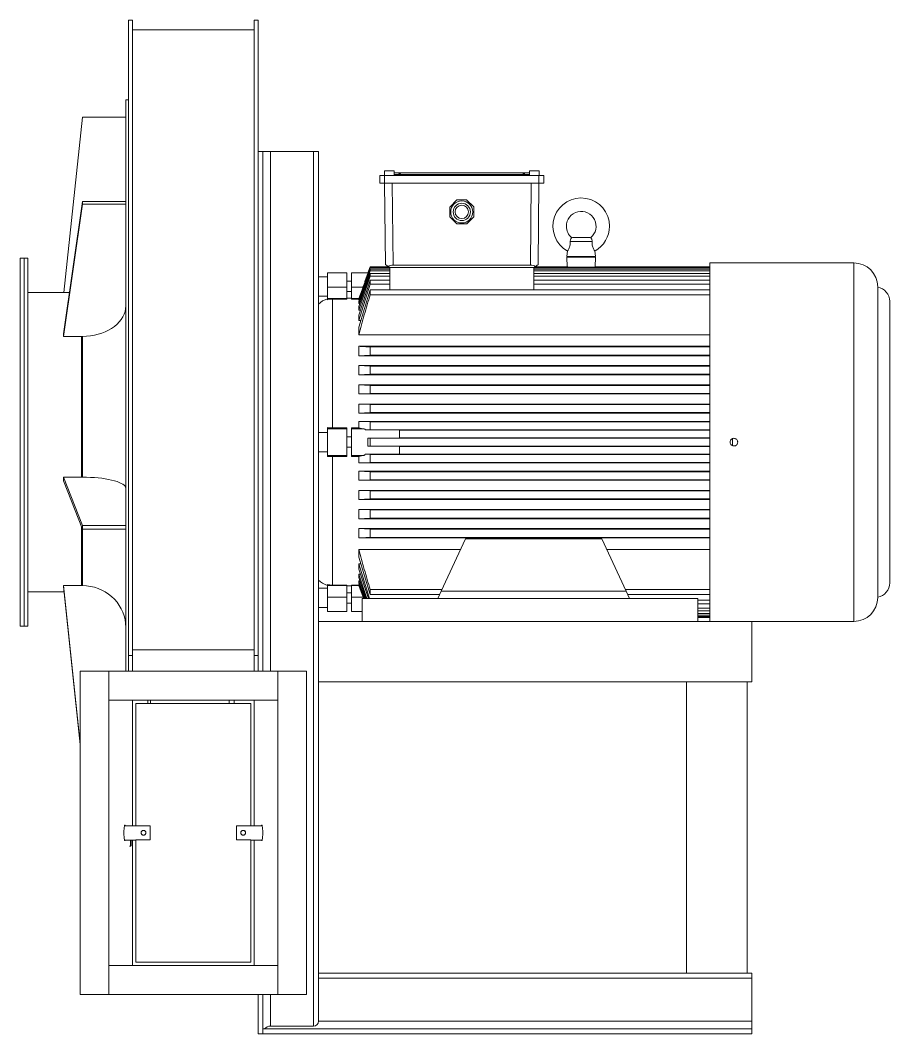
# Model space of a CAD drawing. Header units: millimetres. Extents: x 34 to 332, y 38 to 228.
# Drawn here: x 258.5 to 303.8, y 175.1 to 227.9 of the extents above; entities that cross this region are included whole.
import ezdxf

# ---------------------------------------------------------------- set-up
doc = ezdxf.new("R2010")
doc.units = ezdxf.units.MM

msp = doc.modelspace()

# ---------------------------------------------------------------- linework, layer by layer
at = {"color": 7, "linetype": 'Continuous', "lineweight": 15}
for p, q in [((264.329, 227.917), (264.129, 227.917)), ((264.129, 194.784), (264.129, 227.917)), ((264.329, 194.784), (264.329, 227.917)), ((270.879, 227.917), (270.679, 227.917)), ((270.679, 194.784), (270.679, 227.917)), ((270.879, 194.784), (270.879, 227.917)), ((264.329, 227.417), (270.679, 227.417)), ((264.129, 223.767), (263.979, 223.767)), ((263.979, 223.767), (263.979, 221.376)), ((260.758, 213.717), (261.729, 222.869)), ((263.979, 222.869), (261.729, 222.869)), ((263.979, 221.376), (263.979, 193.967)), ((270.879, 221.067), (271.129, 221.067)), ((271.129, 221.067), (271.129, 193.967)), ((271.129, 221.067), (271.529, 221.067)), ((271.529, 221.067), (273.779, 221.067)), ((273.779, 221.067), (273.779, 175.467)), ((273.779, 221.067), (274.029, 221.067)), ((274.029, 221.067), (274.029, 178.071)), ((277.478, 220.067), (277.478, 219.817)), ((277.478, 220.067), (277.728, 220.067)), ((277.728, 220.067), (277.978, 220.067)), ((277.978, 219.817), (277.978, 220.067)), ((277.978, 220.067), (277.982, 220.067)), ((277.982, 219.967), (277.982, 220.067)), ((277.982, 219.967), (278.32, 219.967)), ((278.292, 219.867), (278.226, 219.867)), ((278.226, 219.867), (278.226, 219.817)), ((278.292, 219.867), (278.292, 219.817)), ((284.716, 219.867), (278.292, 219.867)), ((278.32, 219.967), (284.687, 219.967)), ((284.687, 219.967), (285.029, 219.967)), ((284.716, 219.867), (284.716, 219.817)), ((284.782, 219.867), (284.716, 219.867)), ((284.782, 219.867), (284.782, 219.817)), ((285.029, 220.067), (285.029, 219.967)), ((285.029, 220.067), (285.037, 220.067)), ((285.037, 220.067), (285.037, 219.817)), ((285.037, 220.067), (285.287, 220.067)), ((285.287, 220.067), (285.537, 220.067)), ((285.537, 219.817), (285.537, 220.067)), ((277.231, 219.817), (277.231, 219.417)), ((277.231, 219.817), (277.481, 219.817)), ((277.231, 219.417), (277.481, 219.417)), ((277.481, 219.817), (277.481, 219.417)), ((277.481, 219.817), (285.528, 219.817)), ((277.481, 219.417), (285.528, 219.417)), ((277.518, 215.167), (277.481, 219.417)), ((277.881, 219.417), (277.918, 215.145)), ((285.091, 215.145), (285.128, 219.417)), ((285.528, 219.417), (285.491, 215.167)), ((285.528, 219.817), (285.528, 219.417)), ((285.528, 219.817), (285.778, 219.817)), ((285.528, 219.417), (285.778, 219.417)), ((285.778, 219.817), (285.778, 219.417)), ((261.729, 218.469), (260.729, 211.574)), ((260.729, 211.433), (261.729, 218.327)), ((261.729, 218.469), (261.729, 218.327)), ((263.979, 218.469), (261.729, 218.469)), ((263.979, 218.327), (261.729, 218.327)), ((281.24, 218.546), (280.877, 218.177)), ((281.758, 218.551), (281.24, 218.546)), ((282.127, 218.188), (281.758, 218.551)), ((280.877, 218.177), (280.882, 217.659)), ((282.132, 217.67), (282.127, 218.188)), ((274.029, 217.117), (274.029, 217.317)), ((280.882, 217.659), (281.251, 217.296)), ((281.251, 217.296), (281.769, 217.301)), ((281.769, 217.301), (282.132, 217.67)), ((288.302, 216.373), (287.162, 216.373)), ((287.326, 216.592), (287.378, 216.592)), ((287.378, 216.592), (288.138, 216.592)), ((287.018, 215.889), (286.982, 215.592)), ((288.482, 215.592), (288.445, 215.89)), ((258.679, 215.517), (258.479, 215.517)), ((258.479, 203.387), (258.479, 215.517)), ((258.879, 215.517), (258.679, 215.517)), ((258.679, 203.387), (258.679, 215.517)), ((258.679, 215.517), (258.679, 196.317)), ((258.879, 215.517), (258.879, 196.317)), ((277.54, 215.167), (277.518, 215.167)), ((277.918, 215.145), (285.091, 215.145)), ((285.491, 215.167), (285.469, 215.167)), ((286.982, 215.592), (287.732, 215.592)), ((286.982, 215.567), (286.999, 215.067)), ((286.982, 215.567), (287.732, 215.567)), ((287.332, 215.592), (287.332, 215.567)), ((287.732, 215.592), (288.482, 215.592)), ((287.732, 215.567), (288.482, 215.567)), ((288.132, 215.567), (288.132, 215.592)), ((288.464, 215.067), (288.482, 215.567)), ((295.494, 215.267), (294.444, 215.267)), ((294.444, 205.917), (294.444, 215.267)), ((295.694, 215.265), (295.704, 215.265)), ((301.944, 215.267), (295.891, 215.267)), ((275.504, 214.743), (274.504, 214.743)), ((274.504, 214.006), (274.504, 214.743)), ((275.504, 214.006), (275.504, 214.743)), ((276.61, 214.743), (275.754, 214.743)), ((275.754, 214.743), (275.754, 214.006)), ((276.129, 213.339), (276.728, 215.006)), ((276.129, 213.262), (276.728, 214.937)), ((276.129, 213.15), (276.728, 214.855)), ((276.129, 212.983), (276.728, 214.708)), ((276.129, 212.797), (276.728, 214.575)), ((276.473, 214.339), (276.728, 215.045)), ((276.6, 214.711), (276.728, 215.065)), ((276.6, 214.711), (276.608, 214.711)), ((276.728, 215.067), (276.61, 214.741)), ((277.683, 215.067), (276.728, 215.067)), ((276.728, 215.067), (276.728, 215.065)), ((276.728, 215.065), (277.686, 215.065)), ((276.728, 215.045), (276.728, 215.006)), ((276.728, 215.045), (277.715, 215.045)), ((276.728, 215.006), (277.754, 215.006)), ((276.728, 214.937), (276.728, 214.855)), ((276.728, 214.937), (277.754, 214.937)), ((276.728, 214.855), (277.754, 214.855)), ((276.728, 214.708), (276.728, 214.575)), ((276.728, 214.708), (277.754, 214.708)), ((276.728, 214.575), (277.754, 214.575)), ((277.754, 215.017), (277.664, 215.08)), ((285.254, 215.017), (277.754, 215.017)), ((277.754, 215.017), (277.754, 213.864)), ((285.344, 215.08), (285.254, 215.017)), ((285.254, 215.017), (285.254, 213.864)), ((285.254, 215.006), (294.444, 215.006)), ((285.254, 214.937), (294.444, 214.937)), ((285.254, 214.855), (294.444, 214.855)), ((285.254, 214.708), (294.444, 214.708)), ((285.254, 214.575), (294.444, 214.575)), ((285.293, 215.045), (287.386, 215.045)), ((285.322, 215.065), (287.028, 215.065)), ((287.001, 215.067), (285.326, 215.067)), ((287.028, 215.065), (287.029, 215.045)), ((288.077, 215.045), (294.444, 215.045)), ((288.434, 215.045), (288.435, 215.065)), ((288.435, 215.065), (294.444, 215.065)), ((294.444, 215.067), (288.462, 215.067)), ((274.504, 214.533), (274.029, 214.533)), ((275.754, 214.312), (275.504, 214.312)), ((276.129, 212.544), (276.728, 214.356)), ((276.129, 212.267), (276.728, 214.163)), ((276.728, 214.356), (276.728, 214.163)), ((276.728, 214.356), (277.754, 214.356)), ((276.728, 214.163), (277.754, 214.163)), ((285.254, 214.356), (294.444, 214.356)), ((285.254, 214.163), (294.444, 214.163)), ((261.04, 213.717), (258.879, 213.717)), ((274.029, 213.533), (274.504, 213.533)), ((275.504, 214.006), (274.504, 214.006)), ((274.504, 213.401), (274.504, 214.006)), ((275.504, 213.401), (275.504, 214.006)), ((275.504, 213.773), (275.754, 213.773)), ((276.354, 214.006), (275.754, 214.006)), ((275.754, 214.006), (275.754, 213.401)), ((276.129, 211.911), (276.728, 213.864)), ((276.354, 214.006), (276.137, 213.401)), ((276.728, 213.864), (276.728, 213.602)), ((276.728, 213.864), (277.754, 213.864)), ((276.728, 213.602), (294.444, 213.602)), ((277.754, 213.864), (285.254, 213.864)), ((285.254, 213.864), (294.444, 213.864)), ((303.194, 197.817), (303.194, 214.017)), ((274.504, 213.347), (274.504, 213.401)), ((275.504, 213.401), (274.504, 213.401)), ((274.504, 213.347), (274.754, 213.38)), ((274.754, 213.38), (274.754, 206.67)), ((274.754, 213.38), (275.504, 213.38)), ((275.754, 213.417), (275.504, 213.417)), ((275.504, 213.38), (275.504, 213.401)), ((275.754, 213.401), (275.754, 213.38)), ((276.137, 213.401), (275.754, 213.401)), ((276.129, 213.38), (275.754, 213.38)), ((276.137, 213.401), (276.129, 213.38)), ((276.129, 213.38), (276.129, 213.339)), ((276.129, 213.339), (276.157, 213.339)), ((276.129, 213.262), (276.129, 213.15)), ((276.129, 213.15), (276.187, 213.15)), ((303.821, 198.574), (303.821, 213.261)), ((276.129, 212.983), (276.129, 212.797)), ((276.129, 212.797), (276.213, 212.797)), ((276.129, 212.544), (276.129, 212.267)), ((276.129, 212.267), (276.238, 212.267)), ((260.729, 211.574), (260.729, 211.433)), ((261.729, 211.433), (260.729, 211.433)), ((261.679, 211.433), (261.679, 204.092)), ((276.129, 211.911), (276.129, 211.51)), ((276.129, 211.51), (294.444, 211.51)), ((276.129, 210.426), (276.129, 210.914)), ((276.129, 210.914), (294.444, 210.914)), ((276.728, 210.454), (276.728, 210.885)), ((276.728, 210.885), (294.444, 210.885)), ((276.129, 210.426), (276.728, 210.454)), ((276.129, 210.426), (294.444, 210.426)), ((276.728, 210.454), (294.444, 210.454)), ((276.129, 209.429), (276.129, 209.91)), ((276.129, 209.91), (276.728, 209.883)), ((276.129, 209.91), (294.444, 209.91)), ((276.728, 209.455), (276.728, 209.883)), ((276.728, 209.883), (294.444, 209.883)), ((276.129, 209.429), (276.728, 209.455)), ((276.129, 209.429), (294.444, 209.429)), ((276.728, 209.455), (294.444, 209.455)), ((276.129, 208.433), (276.129, 208.904)), ((276.129, 208.904), (276.728, 208.879)), ((276.129, 208.904), (294.444, 208.904)), ((276.728, 208.458), (276.728, 208.879)), ((276.728, 208.879), (294.444, 208.879)), ((276.129, 208.433), (276.728, 208.458)), ((276.129, 208.433), (294.444, 208.433)), ((276.728, 208.458), (294.444, 208.458)), ((276.129, 207.434), (276.129, 207.903)), ((276.129, 207.903), (276.728, 207.879)), ((276.129, 207.903), (294.444, 207.903)), ((276.728, 207.457), (276.728, 207.879)), ((276.728, 207.879), (294.444, 207.879)), ((276.129, 207.434), (276.728, 207.457)), ((276.129, 207.434), (294.444, 207.434)), ((276.728, 207.457), (294.444, 207.457)), ((274.754, 206.67), (274.504, 206.674)), ((274.504, 206.667), (274.504, 206.674)), ((275.504, 206.667), (274.504, 206.667)), ((274.504, 206.618), (274.504, 206.667)), ((275.504, 206.67), (274.754, 206.67)), ((275.504, 206.667), (275.504, 206.67)), ((275.504, 206.618), (275.504, 206.667)), ((275.754, 206.67), (276.129, 206.67)), ((275.754, 206.67), (275.754, 206.667)), ((276.137, 206.667), (275.754, 206.667)), ((275.754, 206.667), (275.754, 206.618)), ((276.129, 206.67), (276.129, 206.997)), ((276.129, 206.997), (276.728, 206.973)), ((276.129, 206.997), (294.444, 206.997)), ((276.129, 206.67), (276.137, 206.667)), ((276.137, 206.667), (276.35, 206.618)), ((276.728, 206.562), (276.728, 206.973)), ((276.728, 206.973), (294.444, 206.973)), ((274.504, 206.417), (274.029, 206.417)), ((275.504, 206.618), (274.504, 206.618)), ((274.504, 205.216), (274.504, 206.618)), ((275.504, 205.216), (275.504, 206.618)), ((275.754, 206.187), (275.504, 206.187)), ((276.367, 206.618), (275.754, 206.618)), ((275.754, 206.618), (275.754, 205.216)), ((276.473, 206.552), (276.728, 206.562)), ((278.254, 206.552), (276.473, 206.552)), ((276.6, 206.127), (276.728, 206.122)), ((278.254, 206.127), (276.6, 206.127)), ((276.728, 206.562), (294.444, 206.562)), ((276.728, 206.122), (276.728, 205.713)), ((276.728, 206.122), (294.444, 206.122)), ((278.254, 206.552), (278.254, 206.127)), ((278.254, 206.539), (294.444, 206.539)), ((278.254, 206.145), (294.444, 206.145)), ((275.504, 205.648), (275.754, 205.648)), ((276.6, 205.708), (276.728, 205.713)), ((278.254, 205.708), (276.6, 205.708)), ((276.728, 205.713), (294.444, 205.713)), ((278.254, 205.708), (278.254, 205.282)), ((278.254, 205.689), (294.444, 205.689)), ((294.444, 196.567), (294.444, 205.917)), ((295.629, 206.107), (295.629, 205.728)), ((274.029, 205.417), (274.504, 205.417)), ((274.504, 205.216), (275.504, 205.216)), ((274.504, 205.167), (274.504, 205.216)), ((275.504, 205.167), (274.504, 205.167)), ((274.504, 205.161), (274.504, 205.167)), ((274.504, 205.161), (274.754, 205.165)), ((274.754, 205.165), (274.754, 198.455)), ((274.754, 205.165), (275.504, 205.165)), ((275.504, 205.167), (275.504, 205.216)), ((275.504, 205.165), (275.504, 205.167)), ((275.754, 205.216), (276.367, 205.216)), ((275.754, 205.216), (275.754, 205.167)), ((276.137, 205.167), (275.754, 205.167)), ((275.754, 205.167), (275.754, 205.165)), ((276.129, 205.165), (275.754, 205.165)), ((276.137, 205.167), (276.129, 205.165)), ((276.129, 205.165), (276.129, 204.838)), ((276.35, 205.216), (276.137, 205.167)), ((276.473, 205.282), (276.728, 205.273)), ((278.254, 205.282), (276.473, 205.282)), ((276.728, 205.273), (276.728, 204.862)), ((276.728, 205.273), (294.444, 205.273)), ((278.254, 205.296), (294.444, 205.296)), ((276.129, 204.838), (276.728, 204.862)), ((276.129, 204.838), (294.444, 204.838)), ((276.728, 204.862), (294.444, 204.862)), ((261.729, 201.568), (260.729, 204.092)), ((261.729, 204.092), (260.729, 204.092)), ((260.729, 204.092), (260.729, 203.899)), ((276.129, 204.401), (276.728, 204.377)), ((276.129, 204.401), (294.444, 204.401)), ((276.129, 204.401), (276.129, 203.932)), ((276.728, 204.377), (294.444, 204.377)), ((276.728, 204.377), (276.728, 203.956)), ((260.729, 203.899), (261.729, 201.375)), ((276.129, 203.932), (276.728, 203.956)), ((276.129, 203.932), (294.444, 203.932)), ((276.728, 203.956), (294.444, 203.956)), ((258.479, 196.317), (258.479, 203.387)), ((258.679, 196.317), (258.679, 203.387)), ((276.129, 203.402), (276.728, 203.377)), ((276.129, 203.402), (276.129, 202.931)), ((276.129, 203.402), (294.444, 203.402)), ((276.129, 202.931), (276.728, 202.956)), ((276.728, 203.377), (276.728, 202.956)), ((276.728, 203.377), (294.444, 203.377)), ((276.728, 202.956), (294.444, 202.956)), ((276.129, 202.931), (294.444, 202.931)), ((276.129, 202.406), (276.728, 202.38)), ((276.129, 202.406), (276.129, 201.925)), ((276.129, 202.406), (294.444, 202.406)), ((276.129, 201.925), (276.728, 201.952)), ((276.129, 201.925), (294.444, 201.925)), ((276.728, 202.38), (276.728, 201.952)), ((276.728, 202.38), (294.444, 202.38)), ((276.728, 201.952), (294.444, 201.952)), ((261.679, 201.501), (261.679, 198.435)), ((263.979, 201.568), (261.729, 201.568)), ((261.729, 201.568), (261.729, 201.375)), ((263.979, 201.375), (261.729, 201.375)), ((276.129, 201.409), (276.728, 201.381)), ((276.129, 201.409), (276.129, 200.92)), ((276.129, 201.409), (294.444, 201.409)), ((276.728, 201.381), (276.728, 200.95)), ((276.728, 201.381), (294.444, 201.381)), ((276.129, 200.92), (294.444, 200.92)), ((276.728, 200.95), (294.444, 200.95)), ((280.429, 198.141), (281.7, 200.867)), ((281.7, 200.867), (288.809, 200.867)), ((290.08, 198.141), (288.809, 200.867)), ((276.129, 200.324), (281.447, 200.324)), ((276.129, 199.924), (276.129, 200.324)), ((289.062, 200.324), (294.444, 200.324)), ((276.129, 199.924), (276.728, 197.971)), ((276.129, 199.568), (276.238, 199.568)), ((276.129, 199.29), (276.129, 199.568)), ((276.129, 199.568), (276.698, 197.767)), ((276.129, 199.29), (276.633, 197.767)), ((276.129, 199.038), (276.213, 199.038)), ((276.129, 198.852), (276.129, 199.038)), ((276.129, 199.038), (276.557, 197.767)), ((276.129, 198.852), (276.506, 197.767)), ((260.729, 198.435), (260.729, 198.383)), ((261.604, 190.194), (260.729, 198.435)), ((261.729, 198.435), (260.729, 198.435)), ((260.729, 198.383), (261.604, 190.143)), ((274.504, 198.302), (274.029, 198.302)), ((274.754, 198.455), (274.504, 198.488)), ((274.504, 198.434), (274.504, 198.488)), ((275.504, 198.434), (274.504, 198.434)), ((274.504, 197.829), (274.504, 198.434)), ((275.504, 198.455), (274.754, 198.455)), ((275.504, 198.434), (275.504, 198.455)), ((275.504, 197.829), (275.504, 198.434)), ((275.504, 198.417), (275.754, 198.417)), ((275.754, 198.455), (276.129, 198.455)), ((275.754, 198.455), (275.754, 198.434)), ((276.137, 198.434), (275.754, 198.434)), ((275.754, 198.434), (275.754, 197.829)), ((276.129, 198.685), (276.187, 198.685)), ((276.129, 198.572), (276.129, 198.685)), ((276.129, 198.685), (276.452, 197.767)), ((276.129, 198.572), (276.417, 197.767)), ((276.129, 198.495), (276.157, 198.495)), ((276.129, 198.455), (276.129, 198.495)), ((276.129, 198.495), (276.391, 197.767)), ((276.129, 198.455), (276.137, 198.434)), ((276.137, 198.434), (276.354, 197.829)), ((276.728, 197.971), (276.728, 198.233)), ((276.728, 198.233), (280.472, 198.233)), ((290.037, 198.233), (294.444, 198.233)), ((258.879, 198.117), (260.758, 198.117)), ((275.504, 197.829), (274.504, 197.829)), ((274.504, 197.091), (274.504, 197.829)), ((275.754, 198.062), (275.504, 198.062)), ((275.504, 197.091), (275.504, 197.829)), ((276.354, 197.829), (275.754, 197.829)), ((275.754, 197.829), (275.754, 197.091)), ((276.309, 196.567), (276.309, 197.767)), ((293.81, 197.767), (276.309, 197.767)), ((276.354, 197.829), (276.376, 197.767)), ((276.728, 197.971), (280.349, 197.971)), ((280.254, 197.767), (280.429, 198.141)), ((280.429, 198.141), (290.08, 198.141)), ((290.254, 197.767), (290.08, 198.141)), ((290.159, 197.971), (294.444, 197.971)), ((293.81, 196.567), (293.81, 197.767)), ((293.81, 197.671), (294.444, 197.671)), ((274.029, 197.302), (274.504, 197.302)), ((275.504, 197.523), (275.754, 197.523)), ((293.81, 197.479), (294.444, 197.479)), ((293.81, 197.26), (294.444, 197.26)), ((274.504, 197.091), (275.504, 197.091)), ((275.754, 197.091), (276.309, 197.091)), ((293.81, 197.127), (294.444, 197.127)), ((293.81, 196.98), (294.444, 196.98)), ((293.81, 196.898), (294.444, 196.898)), ((293.81, 196.828), (294.444, 196.828)), ((293.81, 196.79), (294.444, 196.79)), ((293.81, 196.77), (294.444, 196.77)), ((293.81, 196.767), (294.444, 196.767)), ((258.479, 196.317), (258.679, 196.317)), ((258.679, 196.317), (258.879, 196.317)), ((296.629, 196.567), (274.029, 196.567)), ((295.694, 196.57), (295.683, 196.569)), ((296.629, 196.567), (301.944, 196.567)), ((296.629, 193.417), (296.629, 196.567)), ((264.329, 195.092), (270.679, 195.092)), ((264.329, 194.784), (264.129, 194.784)), ((264.129, 193.967), (264.129, 194.784)), ((264.329, 193.967), (264.329, 194.784)), ((270.879, 194.784), (270.679, 194.784)), ((270.679, 193.967), (270.679, 194.784)), ((270.879, 193.967), (270.879, 194.784)), ((261.604, 177.117), (261.604, 193.967)), ((261.604, 193.967), (263.104, 193.967)), ((263.104, 192.467), (263.104, 193.967)), ((263.104, 193.967), (271.904, 193.967)), ((263.104, 193.967), (263.104, 177.117)), ((271.904, 193.967), (271.904, 192.467)), ((271.904, 177.117), (271.904, 193.967)), ((271.904, 193.967), (273.404, 193.967)), ((273.404, 193.967), (273.404, 177.117)), ((296.629, 193.417), (274.029, 193.417)), ((293.229, 193.417), (293.229, 178.217)), ((296.379, 193.417), (296.379, 178.217)), ((271.904, 192.467), (263.104, 192.467)), ((264.329, 185.917), (264.329, 192.467)), ((265.129, 192.467), (265.129, 192.293)), ((265.279, 192.467), (265.279, 192.293)), ((269.379, 192.293), (269.379, 192.467)), ((269.629, 192.293), (269.629, 192.467)), ((270.679, 192.467), (270.679, 185.917)), ((264.504, 192.293), (270.504, 192.293)), ((264.504, 185.911), (264.504, 192.293)), ((270.504, 192.293), (270.504, 185.911)), ((264.504, 185.917), (263.915, 185.917)), ((263.93, 185.942), (263.933, 185.942)), ((264.504, 185.911), (264.504, 185.905)), ((265.254, 185.905), (264.504, 185.905)), ((265.029, 185.538), (265.025, 185.567)), ((265.254, 185.905), (265.254, 185.182)), ((269.754, 185.182), (269.754, 185.905)), ((270.504, 185.905), (269.754, 185.905)), ((271.094, 185.917), (270.504, 185.917)), ((270.504, 185.905), (270.504, 185.911)), ((271.078, 185.942), (271.075, 185.942)), ((263.915, 185.167), (264.504, 185.167)), ((263.933, 185.143), (263.93, 185.143)), ((264.22, 185.108), (264.22, 185.167)), ((264.22, 184.842), (264.22, 185.108)), ((264.254, 185.097), (264.254, 185.167)), ((264.254, 184.877), (264.254, 185.097)), ((264.329, 178.617), (264.329, 185.167)), ((264.504, 185.182), (265.254, 185.182)), ((264.504, 185.182), (264.504, 185.176)), ((264.504, 178.794), (264.504, 185.176)), ((269.754, 185.182), (270.504, 185.182)), ((270.504, 185.176), (270.504, 185.182)), ((270.504, 185.176), (270.504, 178.794)), ((270.504, 185.167), (271.094, 185.167)), ((270.679, 185.167), (270.679, 178.617)), ((271.075, 185.143), (271.078, 185.143)), ((264.173, 184.842), (264.22, 184.842)), ((264.22, 184.842), (264.254, 184.877)), ((270.504, 178.794), (264.504, 178.794)), ((264.504, 178.794), (264.504, 178.792)), ((270.504, 178.792), (264.504, 178.792)), ((270.504, 178.794), (270.504, 178.792)), ((263.104, 177.117), (263.104, 178.617)), ((263.104, 178.617), (271.904, 178.617)), ((271.904, 178.617), (271.904, 177.117)), ((296.629, 178.217), (274.029, 178.217)), ((296.629, 178.217), (296.629, 177.967)), ((274.029, 177.967), (274.029, 175.717)), ((296.629, 177.967), (296.629, 175.717)), ((263.104, 177.117), (261.604, 177.117)), ((271.904, 177.117), (263.104, 177.117)), ((270.879, 177.117), (270.879, 175.067)), ((271.129, 177.117), (271.129, 175.171)), ((273.404, 177.117), (271.904, 177.117)), ((271.529, 175.467), (273.779, 175.467)), ((296.629, 175.717), (296.629, 175.317)), ((270.879, 175.067), (271.129, 175.067)), ((296.629, 175.317), (271.129, 175.317)), ((296.629, 175.067), (271.129, 175.067)), ((296.629, 175.317), (296.629, 175.067))]:
    msp.add_line(p, q, dxfattribs=at)
at = {"color": 8, "linetype": 'Continuous', "lineweight": 15}
for p, q in [((271.529, 221.067), (271.529, 193.967)), ((278.226, 219.867), (277.978, 219.867)), ((285.037, 219.867), (284.782, 219.867)), ((301.944, 205.917), (301.944, 215.267)), ((261.729, 204.092), (261.729, 211.433)), ((301.944, 196.567), (301.944, 205.917)), ((261.729, 198.435), (261.729, 201.375)), ((264.327, 185.917), (264.327, 192.467)), ((270.682, 192.467), (270.682, 185.917)), ((264.327, 178.617), (264.327, 185.167)), ((270.682, 185.167), (270.682, 178.617)), ((296.629, 177.967), (274.029, 177.967)), ((271.529, 177.117), (271.529, 175.467)), ((296.629, 175.717), (274.029, 175.717))]:
    msp.add_line(p, q, dxfattribs=at)
at = {"color": 7, "linetype": 'Continuous', "lineweight": 15, "flags": 128}
for points in [[(277.664, 215.08), (277.612, 215.117), (277.57, 215.146), (277.54, 215.167)], [(285.469, 215.167), (285.438, 215.146), (285.396, 215.117), (285.344, 215.08)], [(263.979, 213.024), (263.97, 212.877), (263.941, 212.731), (263.893, 212.588), (263.827, 212.449), (263.743, 212.315), (263.642, 212.186), (263.525, 212.065), (263.392, 211.952), (263.245, 211.848), (263.085, 211.754), (262.914, 211.671), (262.732, 211.6), (262.542, 211.54), (262.345, 211.494), (262.143, 211.46), (261.937, 211.44), (261.729, 211.433)], [(261.729, 204.092), (261.937, 204.089), (262.143, 204.082), (262.345, 204.07), (262.542, 204.052), (262.732, 204.031), (262.914, 204.005), (263.085, 203.974), (263.245, 203.94), (263.392, 203.902), (263.525, 203.86), (263.642, 203.816), (263.743, 203.769), (263.827, 203.72), (263.893, 203.669), (263.941, 203.616), (263.97, 203.563), (263.979, 203.509)], [(261.729, 198.435), (261.937, 198.426), (262.143, 198.398), (262.345, 198.352), (262.542, 198.288), (262.732, 198.207), (262.914, 198.109), (263.085, 197.996), (263.245, 197.868), (263.392, 197.726), (263.525, 197.571), (263.642, 197.406), (263.743, 197.23), (263.827, 197.047), (263.893, 196.856), (263.941, 196.661), (263.97, 196.462), (263.979, 196.262)]]:
    msp.add_lwpolyline(points, dxfattribs=at)
at = {"color": 7, "linetype": 'Continuous', "lineweight": 15}
for radius in [0.575, 0.45, 0.35]:
    msp.add_circle((281.504, 217.924), radius, dxfattribs=at)
for centre, radius, start, end in [((287.732, 217.176), 1.475, 0, 241.0653), ((287.732, 217.176), 0.775, 309.4885, 180), ((287.732, 217.176), 0.775, 180, 230.4771), ((287.732, 217.176), 1.475, 298.916, 0), ((287.326, 216.342), 0.25, 90, 111.1002), ((288.138, 216.342), 0.25, 68.8347, 90), ((301.944, 214.017), 1.25, 0, 90), ((303.071, 213.261), 0.75, 0, 80.568), ((274.754, 212.417), 1, 104.4775, 136.4688), ((274.754, 199.417), 1, 223.5312, 255.5225), ((303.071, 198.574), 0.75, 279.432, 0), ((301.944, 197.817), 1.25, 270, 0), ((264.904, 185.543), 0.125, 0.0025, 179.9975), ((264.904, 185.543), 0.125, 0.0026, 179.9974), ((264.904, 185.541), 0.125, 89.9975, 179.9991), ((264.904, 185.541), 0.125, 0.002, 90.0014), ((270.104, 185.543), 0.125, 89.9984, 179.9982), ((270.104, 185.541), 0.125, 0.0024, 179.9976), ((270.104, 185.543), 0.125, 66.7934, 111), ((270.104, 185.543), 0.125, 0.0018, 90.0013), ((273.779, 178.071), 0.25, 348.0471, 0), ((273.779, 177.967), 0.25, 0, 11.9529), ((271.529, 175.067), 0.4, 90, 141.3178), ((273.779, 175.717), 0.25, 270, 360), ((270.879, 175.171), 0.25, 348.0471, 0), ((270.879, 175.067), 0.25, 0, 11.9529)]:
    msp.add_arc(centre, radius, start, end, dxfattribs=at)
for centre, major_axis, ratio, start_param, end_param in [((277.921, 214.863), (0.4, -0.003), 0.704458, 1.583153, 2.272267), ((285.088, 214.863), (0.4, 0.003), 0.704458, 0.869325, 1.55844), ((263.932, 185.542), (0, 0.4), 0.122785, 6.252713, 9.45525), ((263.935, 185.542), (0, 0.4), 0.122785, 5.927764, 6.313657), ((271.074, 185.542), (0, 0.4), 0.122785, 6.252713, 6.638607), ((271.077, 185.542), (0, 0.4), 0.122785, 3.111121, 6.313657), ((263.935, 185.542), (0, 0.4), 0.122785, 3.111121, 3.497014), ((271.074, 185.542), (0, 0.4), 0.122785, 2.786171, 3.172065)]:
    msp.add_ellipse(centre, major_axis=major_axis, ratio=ratio, start_param=start_param, end_param=end_param, dxfattribs=at)
for points, knots in [([(278.226, 219.867), (278.227, 219.874), (278.228, 219.891), (278.237, 219.916), (278.255, 219.942), (278.284, 219.962), (278.308, 219.967), (278.32, 219.967), (278.32, 219.967)], [0, 0, 0, 0, 0.1335042, 0.3052154, 0.5018838, 0.7417148, 0.997125, 1, 1, 1, 1]), ([(278.292, 219.867), (278.292, 219.874), (278.293, 219.891), (278.295, 219.916), (278.301, 219.942), (278.308, 219.958), (278.315, 219.966), (278.319, 219.967), (278.32, 219.967), (278.32, 219.967)], [0, 0, 0, 0, 0.133117, 0.304483, 0.501048, 0.740929, 0.86669, 0.997133, 1, 1, 1, 1]), ([(284.716, 219.867), (284.716, 219.875), (284.716, 219.891), (284.713, 219.916), (284.707, 219.942), (284.7, 219.958), (284.693, 219.966), (284.689, 219.967), (284.687, 219.967), (284.687, 219.967)], [0, 0, 0, 0, 0.135361, 0.30578, 0.501945, 0.742901, 0.86773, 0.997149, 1, 1, 1, 1]), ([(284.782, 219.867), (284.782, 219.875), (284.781, 219.891), (284.771, 219.916), (284.753, 219.942), (284.724, 219.962), (284.7, 219.967), (284.687, 219.967), (284.687, 219.967)], [0, 0, 0, 0, 0.135758, 0.306517, 0.502767, 0.743657, 0.997129, 1, 1, 1, 1]), ([(287.162, 216.373), (287.162, 216.36), (287.164, 216.307), (287.159, 216.209), (287.13, 216.091), (287.088, 215.997), (287.05, 215.931), (287.022, 215.891), (287.02, 215.889), (287.02, 215.888)], [0, 0, 0, 0, 0.0571179, 0.2312561, 0.4068252, 0.5589914, 0.7100736, 0.8706435, 1, 1, 1, 1]), ([(287.162, 216.373), (287.162, 216.4), (287.164, 216.454), (287.188, 216.518), (287.215, 216.559), (287.239, 216.577), (287.237, 216.575), (287.236, 216.574)], [0, 0, 0, 0, 0.208174, 0.416352, 0.626142, 0.861819, 1, 1, 1, 1]), ([(288.227, 216.574), (288.227, 216.575), (288.224, 216.577), (288.252, 216.555), (288.282, 216.504), (288.302, 216.438), (288.302, 216.391), (288.302, 216.373)], [0, 0, 0, 0, 0.139579, 0.411507, 0.637138, 0.863602, 1, 1, 1, 1]), ([(288.443, 215.889), (288.443, 215.889), (288.443, 215.889), (288.417, 215.926), (288.377, 215.993), (288.335, 216.087), (288.307, 216.195), (288.299, 216.292), (288.301, 216.35), (288.302, 216.373)], [0, 0, 0, 0, 0.109795, 0.272232, 0.435802, 0.597189, 0.748707, 0.898895, 1, 1, 1, 1]), ([(295.891, 215.267), (295.892, 215.267), (295.895, 215.267), (295.876, 215.267), (295.837, 215.266), (295.781, 215.266), (295.715, 215.265), (295.647, 215.265), (295.584, 215.266), (295.534, 215.267), (295.5, 215.267), (295.496, 215.267), (295.494, 215.267)], [0, 0, 0, 0, 0.037044, 0.144397, 0.251757, 0.359141, 0.466526, 0.573887, 0.681239, 0.788612, 0.895995, 1, 1, 1, 1]), ([(295.65, 215.265), (295.65, 215.265), (295.664, 215.265), (295.679, 215.265), (295.694, 215.265)], [0, 0, 0, 0, 0.051097, 1, 1, 1, 1]), ([(276.61, 214.741), (276.61, 214.741), (276.61, 214.741), (276.604, 214.723), (276.6, 214.711)], [0, 0, 0, 0, 0.380064, 1, 1, 1, 1]), ([(287.028, 215.065), (287.018, 215.066), (287.001, 215.067), (287.001, 215.067), (287.001, 215.067)], [0, 0, 0, 0, 0.583287, 1, 1, 1, 1]), ([(288.077, 215.045), (288.067, 215.044), (288.021, 215.043), (287.933, 215.04), (287.811, 215.038), (287.688, 215.038), (287.541, 215.04), (287.445, 215.043), (287.386, 215.045)], [0, 0, 0, 0, 0.047212, 0.218608, 0.390002, 0.561372, 0.732741, 1, 1, 1, 1]), ([(288.462, 215.067), (288.463, 215.067), (288.466, 215.068), (288.449, 215.066), (288.435, 215.065)], [0, 0, 0, 0, 0.183707, 1, 1, 1, 1]), ([(276.473, 214.339), (276.451, 214.278), (276.413, 214.17), (276.372, 214.055), (276.354, 214.006)], [0, 0, 0, 0, 0.5665203, 1, 1, 1, 1]), ([(276.129, 211.51), (276.225, 211.86), (276.416, 212.559), (276.624, 213.254), (276.728, 213.602)], [0, 0, 0, 0, 0.499928, 1, 1, 1, 1]), ([(276.129, 210.914), (276.225, 210.909), (276.416, 210.9), (276.624, 210.89), (276.728, 210.885)], [0, 0, 0, 0, 0.49993, 1, 1, 1, 1]), ([(276.367, 206.616), (276.377, 206.616), (276.403, 206.616), (276.438, 206.593), (276.462, 206.565), (276.473, 206.552)], [0, 0, 0, 0, 0.279225, 0.690058, 1, 1, 1, 1]), ([(276.6, 206.127), (276.605, 206.06), (276.613, 205.958), (276.609, 205.815), (276.603, 205.744), (276.6, 205.708)], [0, 0, 0, 0, 0.481585, 0.737216, 1, 1, 1, 1]), ([(295.894, 205.917), (295.892, 205.895), (295.887, 205.85), (295.853, 205.79), (295.802, 205.745), (295.739, 205.719), (295.67, 205.715), (295.605, 205.734), (295.549, 205.774), (295.51, 205.83), (295.491, 205.896), (295.495, 205.964), (295.522, 206.027), (295.568, 206.078), (295.628, 206.11), (295.696, 206.121), (295.763, 206.109), (295.823, 206.075), (295.867, 206.024), (295.891, 205.968), (295.893, 205.931), (295.894, 205.917)], [0, 0, 0, 0, 0.053681, 0.10736, 0.161048, 0.214742, 0.268426, 0.322101, 0.375781, 0.429473, 0.483162, 0.536844, 0.59052, 0.644204, 0.697897, 0.751584, 0.805262, 0.858939, 0.912627, 0.966321, 1, 1, 1, 1]), ([(276.473, 205.282), (276.461, 205.269), (276.437, 205.241), (276.401, 205.219), (276.378, 205.219), (276.367, 205.219)], [0, 0, 0, 0, 0.352547, 0.713091, 1, 1, 1, 1]), ([(276.129, 200.92), (276.225, 200.925), (276.416, 200.935), (276.624, 200.945), (276.728, 200.95)], [0, 0, 0, 0, 0.49993, 1, 1, 1, 1]), ([(276.129, 200.324), (276.225, 199.975), (276.416, 199.275), (276.624, 198.581), (276.728, 198.233)], [0, 0, 0, 0, 0.49993, 1, 1, 1, 1]), ([(295.496, 196.567), (295.496, 196.567), (295.493, 196.567), (295.511, 196.568), (295.55, 196.568), (295.606, 196.569), (295.672, 196.57), (295.741, 196.569), (295.804, 196.569), (295.854, 196.568), (295.888, 196.568), (295.891, 196.567), (295.893, 196.567)], [0, 0, 0, 0, 0.037044, 0.144397, 0.251757, 0.359141, 0.466526, 0.573887, 0.681239, 0.788612, 0.895995, 1, 1, 1, 1]), ([(295.738, 196.569), (295.737, 196.569), (295.723, 196.57), (295.708, 196.57), (295.694, 196.57)], [0, 0, 0, 0, 0.051095, 1, 1, 1, 1]), ([(265.029, 185.546), (265.028, 185.533), (265.025, 185.506), (265.005, 185.469), (264.975, 185.44), (264.936, 185.423), (264.893, 185.419), (264.853, 185.43), (264.819, 185.452), (264.793, 185.485), (264.779, 185.526), (264.779, 185.568), (264.792, 185.607), (264.817, 185.639), (264.853, 185.663), (264.894, 185.673), (264.936, 185.669), (264.973, 185.653), (265.004, 185.625), (265.025, 185.588), (265.028, 185.56), (265.029, 185.546)], [0, 0, 0, 0, 0.051721, 0.103381, 0.156663, 0.211449, 0.264368, 0.314886, 0.366242, 0.420273, 0.474812, 0.526979, 0.577655, 0.629682, 0.684062, 0.738299, 0.78975, 0.84025, 0.892966, 0.947713, 1, 1, 1, 1]), ([(269.979, 185.546), (269.981, 185.56), (269.983, 185.587), (270.004, 185.624), (270.034, 185.652), (270.073, 185.67), (270.115, 185.673), (270.155, 185.663), (270.19, 185.641), (270.216, 185.608), (270.23, 185.567), (270.23, 185.525), (270.216, 185.486), (270.191, 185.453), (270.156, 185.43), (270.114, 185.419), (270.073, 185.423), (270.035, 185.439), (270.005, 185.467), (269.983, 185.504), (269.981, 185.533), (269.979, 185.546)], [0, 0, 0, 0, 0.051722, 0.103381, 0.156663, 0.211449, 0.264367, 0.314887, 0.366243, 0.420274, 0.474812, 0.526979, 0.577655, 0.629682, 0.684062, 0.738299, 0.78975, 0.840251, 0.892966, 0.947713, 1, 1, 1, 1])]:
    msp.add_open_spline(points, degree=3, knots=knots, dxfattribs=at)

doc.saveas('drawing.dxf')
